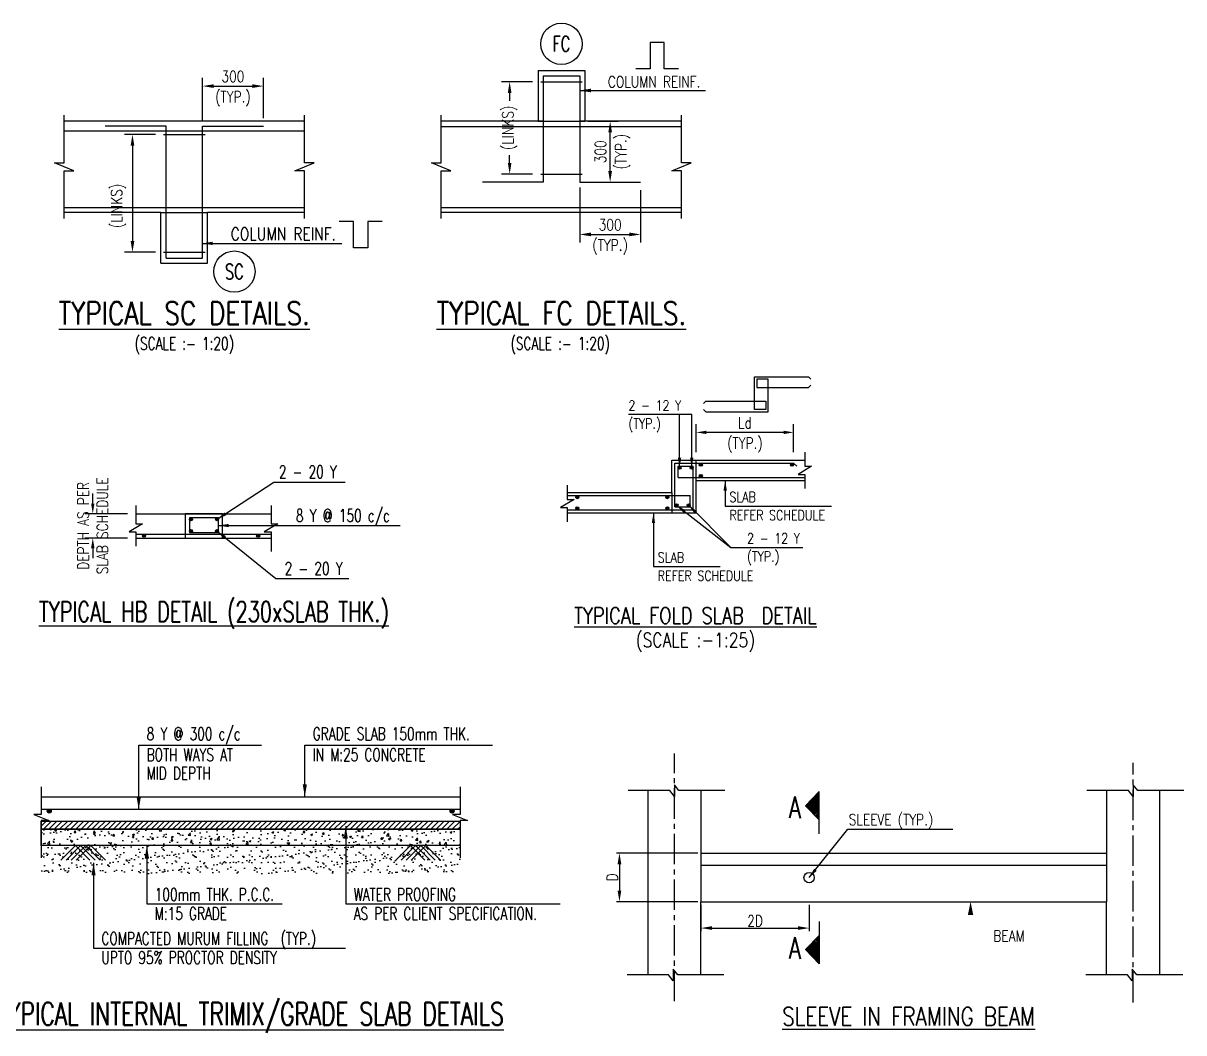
# Model space of a CAD drawing. Extents: x 345615 to 1272425, y -526289 to -156124.
# Drawn here: x 428249 to 456855, y -333360 to -308468 of the extents above; entities that cross this region are included whole.
import ezdxf
from ezdxf.enums import TextEntityAlignment as Align
from ezdxf.lldxf.tags import DXFTag

# ---------------------------------------------------------------- set-up
doc = ezdxf.new("R2010")
doc.units = 0
doc.header["$LTSCALE"] = 500
doc.header["$MEASUREMENT"] = 0
doc.header["$PDMODE"] = 35
doc.header["$PDSIZE"] = -15
doc.linetypes.add('CENTER2', pattern=[1.125, 0.75, -0.125, 0.125, -0.125])
doc.layers.get('DEFPOINTS').update_dxf_attribs({"color": 4})
for name, color, linetype in [('col & circal', 8, 'CENTER2'), ('CUTOUT2', 9, 'Continuous'), ('DIM', 5, 'Continuous'), ('FOOT', 4, 'Continuous'), ('NO. SECTION', 1, 'Continuous'), ('S-BEAM OUTER', 4, 'Continuous'), ('S-BRECK LINE', 8, 'Continuous'), ('S-COLUMN', 1, 'Continuous'), ('S-COLUMN CIRCLE', 9, 'Continuous'), ('S-COLUMN NO', 2, 'Continuous'), ('S-CONCRET LINE', 4, 'Continuous'), ('S-CUT LINE', 8, 'Continuous'), ('S-DIM-1', 5, 'Continuous'), ('S-FILLING', 9, 'Continuous'), ('S-HATCH', 253, 'Continuous'), ('S-PCC', 9, 'Continuous'), ('S-R.C.C. PILE CAP', 40, 'Continuous'), ('S-REINFORCEMENT', 6, 'Continuous'), ('S-SLAB NO', 3, 'Continuous'), ('S-SLEEVE', 2, 'Continuous'), ('S-STIRUPS)', 3, 'Continuous'), ('S-TEXT', 2, 'Continuous'), ('S-TEXT-1', 4, 'Continuous'), ('S-TITIL', 6, 'Continuous'), ('S-TITLE', 6, 'Continuous')]:
    doc.layers.add(name, color=color, linetype=linetype)
doc.layers.add('TEXT-1', color=4, linetype='Continuous', lineweight=18)
doc.styles.add('ROMANS', font='simplex.shx', dxfattribs={"width": 0.8, "height": 275, "bigfont": 'bigfont.shx'})
doc.styles.add('ROMENT', font='simplex.shx', dxfattribs={"bigfont": 'bigfont.shx'})
tags = doc.linetypes.add('HIDDEN', pattern=[0.375, 0.25, -0.125]).pattern_tags.tags
tags[6:7] = [DXFTag(74, 4), DXFTag(75, 0), DXFTag(340, '0'), DXFTag(46, 1.0), DXFTag(50, 0.0), DXFTag(44, 0.0), DXFTag(45, 0.0)]
tags[4:5] = [DXFTag(74, 4), DXFTag(75, 0), DXFTag(340, '0'), DXFTag(46, 1.0), DXFTag(50, 0.0), DXFTag(44, 0.0), DXFTag(45, 0.0)]
doc.dimstyles.new('Copy of INT2TIMES', dxfattribs={"dimtxt": 300, "dimasz": 275, "dimexe": 75, "dimexo": 75, "dimgap": 40, "dimtad": 1, "dimdec": 0, "dimlfac": 0.5, "dimrnd": 5, "dimzin": 0, "dimdsep": 46, "dimtxsty": 'ROMANS', "dimcen": -1, "dimclrd": 5, "dimclre": 5, "dimclrt": 4, "dimadec": 0, "dimazin": 0, "dimtfac": 1, "dimtdec": 0, "dimtix": 1, "dimtofl": 0, "dimtmove": 2, "dimatfit": 3, "dimfxl": 0, "dimtolj": 1, "dimtzin": 0, "dimarcsym": 0})
doc.dimstyles.new('dim100', dxfattribs={"dimtxt": 250, "dimasz": 250, "dimexe": 200, "dimexo": 200, "dimgap": 100, "dimtad": 1, "dimdec": 0, "dimzin": 0, "dimdsep": 46, "dimtxsty": 'ROMANS', "dimcen": 0, "dimclrd": 5, "dimclre": 5, "dimclrt": 4, "dimadec": 0, "dimazin": 0, "dimtfac": 1, "dimtdec": 0, "dimtix": 1, "dimtofl": 0, "dimtmove": 2, "dimatfit": 3, "dimfxl": 0, "dimtolj": 1, "dimtzin": 0, "dimlwd": -1, "dimlwe": -1, "dimarcsym": 0})
doc.dimstyles.new('dim20', dxfattribs={"dimtxt": 250, "dimasz": 250, "dimexe": 200, "dimexo": 200, "dimgap": 100, "dimtad": 1, "dimdec": 0, "dimlfac": 0.2, "dimzin": 0, "dimdsep": 46, "dimtxsty": 'ROMANS', "dimcen": 0, "dimclrd": 5, "dimclre": 5, "dimclrt": 4, "dimadec": 0, "dimazin": 0, "dimtfac": 1, "dimtdec": 0, "dimtix": 1, "dimtofl": 0, "dimtmove": 2, "dimatfit": 3, "dimfxl": 0, "dimtolj": 1, "dimtzin": 0, "dimlwd": -1, "dimlwe": -1, "dimarcsym": 0})
doc.dimstyles.new('dim25', dxfattribs={"dimtxt": 250, "dimasz": 250, "dimexe": 200, "dimexo": 200, "dimgap": 100, "dimtad": 1, "dimdec": 0, "dimlfac": 0.25, "dimzin": 0, "dimdsep": 46, "dimtxsty": 'ROMANS', "dimcen": 0, "dimclrd": 5, "dimclre": 5, "dimclrt": 4, "dimadec": 0, "dimazin": 0, "dimtfac": 1, "dimtdec": 0, "dimtix": 1, "dimtofl": 0, "dimtmove": 2, "dimatfit": 3, "dimfxl": 0, "dimtolj": 1, "dimtzin": 0, "dimlwd": -1, "dimlwe": -1, "dimarcsym": 0})

# ---------------------------------------------------------------- blocks, each defined once
blk = doc.blocks.new('*D1170')
at = {"layer": 'DEFPOINTS', "color": 0}
for p in [(441966, -310886), (442716, -310886), (441966, -312386)]:
    blk.add_point(p, dxfattribs=at)
at = {"layer": 'S-DIM-1', "color": 5, "linetype": 'Continuous'}
for p, q in [((442166, -310886), (442916, -310886)), ((442716, -312111), (442716, -311161)), ((442166, -312386), (442916, -312386))]:
    blk.add_line(p, q, dxfattribs=at)
at = {"layer": 'S-DIM-1', "color": 5}
for points in [[(442762, -311161), (442670, -311161), (442716, -310886)], [(442670, -312111), (442762, -312111), (442716, -312386)]]:
    blk.add_solid(points, dxfattribs=at)
at = {"layer": 'S-DIM-1', "color": 4, "lineweight": 20, "char_height": 275, "attachment_point": 5, "rotation": 90, "style": 'ROMANS'}
for s, insert in [('\\A1;{300\\Fsimplex.shx,bigfont.shx;', (442478, -311636)), ('(TYP.)}', (443025, -311636))]:
    blk.add_mtext(s, dxfattribs=dict(at, insert=insert))
blk = doc.blocks.new('*D1171')
at = {"layer": 'DEFPOINTS', "color": 0}
for p in [(441966, -312315), (443466, -312386), (443466, -313676)]:
    blk.add_point(p, dxfattribs=at)
at = {"layer": 'S-DIM-1', "color": 5, "linetype": 'Continuous'}
for p, q in [((441966, -312515), (441966, -313876)), ((443466, -312586), (443466, -313876)), ((442241, -313676), (443191, -313676))]:
    blk.add_line(p, q, dxfattribs=at)
at = {"layer": 'S-DIM-1', "color": 5}
for points in [[(442241, -313630), (442241, -313721), (441966, -313676)], [(443191, -313721), (443191, -313630), (443466, -313676)]]:
    blk.add_solid(points, dxfattribs=at)
at = {"layer": 'S-DIM-1', "color": 4, "lineweight": 20, "char_height": 275, "attachment_point": 5, "style": 'ROMANS'}
for s, insert in [('\\A1;{300\\Fsimplex.shx,bigfont.shx;', (442716, -313438)), ('(TYP.)}', (442716, -313985))]:
    blk.add_mtext(s, dxfattribs=dict(at, insert=insert))
blk = doc.blocks.new('*D1172')
at = {"layer": 'DEFPOINTS', "color": 0}
for p in [(440239, -309911), (441003, -309911), (441003, -312186)]:
    blk.add_point(p, dxfattribs=at)
at = {"layer": 'S-DIM-1', "color": 5, "linetype": 'Continuous'}
for p, q in [((440803, -309911), (440039, -309911)), ((440239, -310186), (440239, -310378)), ((440239, -311911), (440239, -311720)), ((440803, -312186), (440039, -312186))]:
    blk.add_line(p, q, dxfattribs=at)
at = {"layer": 'S-DIM-1', "color": 5}
for points in [[(440284, -310186), (440193, -310186), (440239, -309911)], [(440193, -311911), (440284, -311911), (440239, -312186)]]:
    blk.add_solid(points, dxfattribs=at)
at = {"layer": 'S-DIM-1', "color": 4, "lineweight": 20, "insert": (440239, -311049), "char_height": 275, "attachment_point": 5, "rotation": 90, "style": 'ROMANS'}
blk.add_mtext('\\A1;{\\Fsimplex.shx|c1;(LINKS)}', dxfattribs=at)
blk = doc.blocks.new('*D1173')
at = {"layer": 'DEFPOINTS', "color": 0}
for p in [(434169, -310018), (432669, -311081), (434169, -311009)]:
    blk.add_point(p, dxfattribs=at)
at = {"layer": 'S-DIM-1', "color": 5, "linetype": 'Continuous'}
for p, q in [((432669, -310881), (432669, -309818)), ((432944, -310018), (433894, -310018)), ((434169, -310809), (434169, -309818))]:
    blk.add_line(p, q, dxfattribs=at)
at = {"layer": 'S-DIM-1', "color": 5}
for points in [[(432944, -309973), (432944, -310064), (432669, -310018)], [(433894, -310064), (433894, -309973), (434169, -310018)]]:
    blk.add_solid(points, dxfattribs=at)
at = {"layer": 'S-DIM-1', "color": 4, "lineweight": 20, "char_height": 275, "attachment_point": 5, "style": 'ROMANS'}
for s, insert in [('\\A1;{300', (433419, -309781)), ('(TYP.)}', (433419, -310328))]:
    blk.add_mtext(s, dxfattribs=dict(at, insert=insert))
blk = doc.blocks.new('*D1174')
at = {"layer": 'DEFPOINTS', "color": 0}
for p in [(431707, -311209), (430942, -314111), (431707, -314111)]:
    blk.add_point(p, dxfattribs=at)
at = {"layer": 'S-REINFORCEMENT', "color": 5, "linetype": 'Continuous'}
for p, q in [((431507, -311209), (430742, -311209)), ((430942, -311484), (430942, -313836)), ((431507, -314111), (430742, -314111))]:
    blk.add_line(p, q, dxfattribs=at)
at = {"layer": 'S-REINFORCEMENT', "color": 5}
for points in [[(430988, -311484), (430896, -311484), (430942, -311209)], [(430896, -313836), (430988, -313836), (430942, -314111)]]:
    blk.add_solid(points, dxfattribs=at)
at = {"layer": 'S-REINFORCEMENT', "color": 4, "lineweight": 20, "insert": (430597, -312974), "char_height": 275, "attachment_point": 5, "rotation": 90, "style": 'ROMANS'}
blk.add_mtext('\\A1;{\\Fsimplex.shx|c1;(LINKS)}', dxfattribs=at)
blk = doc.blocks.new('*D1175')
at = {"layer": 'DEFPOINTS', "color": 0}
for p in [(429964, -320561), (431023, -320561), (431023, -321161)]:
    blk.add_point(p, dxfattribs=at)
at = {"layer": 'S-DIM-1', "color": 5}
for p, q in [((429964, -320311), (429964, -320061)), ((430823, -320561), (429764, -320561)), ((430823, -321161), (429764, -321161)), ((429964, -321411), (429964, -321661))]:
    blk.add_line(p, q, dxfattribs=at)
for points in [[(429922, -320311), (430005, -320311), (429964, -320561)], [(430005, -321411), (429922, -321411), (429964, -321161)]]:
    blk.add_solid(points, dxfattribs=at)
at = {"layer": 'S-DIM-1', "color": 4, "char_height": 275, "attachment_point": 5, "rotation": 90, "style": 'ROMANS'}
for s, insert in [('\\A1;{DEPTH AS PER', (429726, -320861)), ('SLAB SCHEDULE}', (430201, -320861))]:
    blk.add_mtext(s, dxfattribs=dict(at, insert=insert))
blk = doc.blocks.new('*D1176')
at = {"layer": 'DEFPOINTS', "color": 0}
for p in [(444839, -318557), (444839, -319241), (447239, -319241)]:
    blk.add_point(p, dxfattribs=at)
at = {"layer": 'S-DIM-1', "color": 5}
for p, q in [((444839, -319041), (444839, -318357)), ((447239, -319041), (447239, -318357)), ((446989, -318557), (445089, -318557))]:
    blk.add_line(p, q, dxfattribs=at)
for points in [[(445089, -318515), (445089, -318598), (444839, -318557)], [(446989, -318598), (446989, -318515), (447239, -318557)]]:
    blk.add_solid(points, dxfattribs=at)
at = {"layer": 'S-DIM-1', "color": 4, "char_height": 275, "attachment_point": 5, "style": 'ROMANS'}
for s, insert in [('\\A1;Ld', (446039, -318319)), ('(TYP.)', (446039, -318866))]:
    blk.add_mtext(s, dxfattribs=dict(at, insert=insert))
blk = doc.blocks.new('*D1177')
at = {"layer": 'DEFPOINTS', "color": 0}
for p in [(444954, -330128), (447620, -330128), (447620, -330778)]:
    blk.add_point(p, dxfattribs=at)
at = {"layer": 'DIM', "color": 5, "lineweight": -2, "ltscale": 2}
for p, q in [((444954, -330203), (444954, -330853)), ((447620, -330203), (447620, -330853)), ((445229, -330778), (447345, -330778))]:
    blk.add_line(p, q, dxfattribs=at)
at = {"layer": 'DIM', "color": 5}
for points in [[(445229, -330732), (445229, -330823), (444954, -330778)], [(447345, -330823), (447345, -330732), (447620, -330778)]]:
    blk.add_solid(points, dxfattribs=at)
at = {"layer": 'DIM', "color": 4, "insert": (446287, -330600), "char_height": 275, "attachment_point": 5, "style": 'ROMANS'}
blk.add_mtext('\\A1;{2D}', dxfattribs=at)
blk = doc.blocks.new('*D1178')
at = {"layer": 'DEFPOINTS', "color": 0}
for p in [(444954, -328928), (442945, -330128), (444954, -330128)]:
    blk.add_point(p, dxfattribs=at)
at = {"layer": 'DIM', "color": 5, "lineweight": -2, "ltscale": 2}
for p, q in [((444879, -328928), (442870, -328928)), ((442945, -329203), (442945, -329853)), ((444879, -330128), (442870, -330128))]:
    blk.add_line(p, q, dxfattribs=at)
at = {"layer": 'DIM', "color": 5}
for points in [[(442991, -329203), (442899, -329203), (442945, -328928)], [(442899, -329853), (442991, -329853), (442945, -330128)]]:
    blk.add_solid(points, dxfattribs=at)
at = {"layer": 'DIM', "color": 4, "insert": (442768, -329528), "char_height": 275, "attachment_point": 5, "rotation": 90, "style": 'ROMANS'}
blk.add_mtext('\\A1;{D}', dxfattribs=at)

msp = doc.modelspace()

# ---------------------------------------------------------------- hatches: boundary and pattern name
at = {"layer": 'NO. SECTION', "ltscale": 5}
h = msp.add_hatch(dxfattribs=at)
h.set_pattern_fill('ANSI31', color=256, scale=220.680914, angle=90, style=0)
h.set_pattern_definition([(225, (450222.764, -235514.104), (-19.505621, 19.505621), [])])
h.paths.add_polyline_path([(447526.946, -327761.473), (447868.872, -327413.486), (447868.872, -328109.461)])
h = msp.add_hatch(dxfattribs=at)
h.set_pattern_fill('ANSI31', color=256, scale=220.680914, angle=270, style=0)
h.set_pattern_definition([(135, (450222.764, -423555.213), (-19.505621, -19.505621), [])])
h.paths.add_polyline_path([(447526.946, -331307.843), (447868.872, -331655.83), (447868.872, -330959.855)])
at = {"layer": 'S-FILLING', "linetype": 'ByBlock'}
h = msp.add_hatch(dxfattribs=at)
h.set_pattern_fill('AR-SAND', color=256, scale=150, style=0)
h.set_pattern_definition([(37.5, (-14480829.92, 731215.06), (-9.4490037, 289.0235654), [0, -228, 0, -255, 0, -243.75]), (7.5, (-14480829.92, 731215.06), (265.466506, 423.32191), [0, -123, 0, -205.5, 0, -78.75]), (327.5, (-14481014.42, 731215.06), (467.1212793, 0.848858), [0, -75, 0, -270, 0, -352.5]), (317.5, (-14481014.42, 731215.06), (450.918991, 131.651335), [0, -37.5, 0, -177, 0, -202.5])])
h.paths.add_polyline_path([(439015.979, -328742.411), (428693.368, -328742.411), (428693.368, -329431.936), (439015.979, -329431.936)])
at = {"layer": 'S-HATCH'}
h = msp.add_hatch(dxfattribs=at)
h.set_pattern_fill('ANSI31', color=256, scale=750, style=0)
h.set_pattern_definition([(45, (-239674.83, -241972.9), (-66.291261, 66.291261), [])])
h.paths.add_polyline_path([(428693.369, -328342.411), (428693.369, -328142.411), (439015.979, -328142.411), (439015.979, -328342.411)])
at = {"layer": 'S-PCC', "linetype": 'ByBlock'}
h = msp.add_hatch(dxfattribs=at)
h.set_pattern_fill('AR-CONC,_O', color=256, scale=66.666667)
h.set_pattern_definition([(50, (-16662804.88, 83034.8), (478.173455, -41.834757), [50, -550]), (355, (-16662804.9, 83034.8), (-92.500889, 501.461422), [40, -440]), (100.4514445, (-16662765.03, 83031.3), (385.672564, 459.626661), [42.493461, -467.428075]), (46.1842, (-16662804.9, 83168.14), (711.49422, -110.346187), [75, -825]), (96.6356355, (-16662745.6, 83158.95), (623.107964, 649.4124), [63.740228, -701.142507]), (351.184164, (-16662804.9, 83168.14), (623.107963, 649.4124), [60, -660]), (21, (-16662738.2, 83134.8), (397.938035, -268.412594), [50, -550]), (326, (-16662738.2, 83134.8), (162.210221, 483.433363), [40, -440]), (71.4514447, (-16662705.05, 83112.44), (560.148251, 215.020769), [42.49346, -467.428075]), (37.5, (-16662804.88, 83034.81), (8.1065702, 221.9292359), [0, -434.6666667, 0, -446.6666667, 0, -441.6666667]), (7.5, (-16662804.88, 83034.8), (175.3796916, 262.9411413), [0, -254.6666667, 0, -424.6666667, 0, -168.3333333]), (327.5, (-16662953.54, 83034.81), (355.8816241, -15.0365812), [0, -166.6666667, 0, -520, 0, -690]), (317.5, (-16663020.2, 83034.8), (388.7907796, 66.736655), [0, -216.6666667, 0, -345.3333333, 0, -490])])
h.paths.add_polyline_path([(428693.369, -328742.411), (428693.369, -328342.411), (439015.979, -328342.411), (439015.979, -328742.411)])

# ---------------------------------------------------------------- linework, layer by layer
at = {"layer": 'col & circal', "linetype": 'CENTER2', "ltscale": 2}
for p, q in [((444299.34, -332580.575), (444299.34, -326469.732)), ((455608.104, -332616.277), (455608.104, -326703.141))]:
    msp.add_line(p, q, dxfattribs=at)
at = {"layer": 'CUTOUT2', "linetype": 'Continuous'}
for points in [[(445546.359, -327388.099), (444411.825, -327388.075), (444299.34, -327242.477), (444299.34, -327532.4), (444184.005, -327388.075), (443159.418, -327388.108)], [(456855.123, -327388.104), (455720.588, -327388.08), (455608.104, -327242.481), (455608.104, -327532.404), (455492.769, -327388.08), (454468.181, -327388.113)], [(445519.606, -331934.194), (444385.072, -331934.171), (444272.587, -331788.572), (444272.587, -332078.495), (444157.252, -331934.171), (443132.665, -331934.204)], [(456828.37, -331934.199), (455693.835, -331934.175), (455581.351, -331788.576), (455581.351, -332078.499), (455466.016, -331934.175), (454441.428, -331934.208)]]:
    msp.add_lwpolyline(points, dxfattribs=at)
at = {"layer": 'DIM', "ltscale": 2, "flags": 128}
msp.add_lwpolyline([(452080.087, -331015.039, 0, 0, 0), (451599.792, -331015.039, 0, 0, 0), (451599.792, -330127.631, 0, 132, 0), (451599.792, -330457.412, 132, 132, 0)], format="xyseb", dxfattribs=at)
at = {"layer": 'FOOT', "color": 8, "linetype": 'HIDDEN', "ltscale": 3}
for p, q in [((444953.722, -328928.453), (444953.722, -330127.631)), ((454953.722, -328928.453), (454953.722, -330127.631)), ((444953.722, -329228.453), (454953.722, -329228.453))]:
    msp.add_line(p, q, dxfattribs=at)
at = {"layer": 'NO. SECTION'}
for p, q in [((447868.872, -327413.486), (447526.946, -327761.473)), ((447868.872, -328453.944), (447868.872, -327413.486)), ((447868.872, -328109.461), (447526.946, -327761.473)), ((447868.872, -330615.372), (447868.872, -331655.83)), ((447868.872, -330959.855), (447526.946, -331307.843)), ((447868.872, -331655.83), (447526.946, -331307.843))]:
    msp.add_line(p, q, dxfattribs=at)
at = {"layer": 'S-BEAM OUTER'}
for p, q in [((435181.295, -310886.412, 207.176), (429257.423, -310886.412, 207.176)), ((441065.853, -310886.412, 207.176), (438553.917, -310886.412, 207.176)), ((444477.789, -310886.412, 207.176), (441965.853, -310886.412, 207.176)), ((431644.359, -313136.412, 207.176), (429257.423, -313136.412, 207.176)), ((435181.295, -313136.412, 207.176), (432794.359, -313136.412, 207.176)), ((444477.789, -313136.412, 207.176), (438553.917, -313136.412, 207.176))]:
    msp.add_line(p, q, dxfattribs=at)
at = {"layer": 'S-BEAM OUTER', "linetype": 'HIDDEN', "ltscale": 1000}
msp.add_line((440940.853, -310886.412, 207.176), (442090.853, -310886.412, 207.176), dxfattribs=at)
at = {"layer": 'S-BEAM OUTER', "color": 8, "linetype": 'HIDDEN', "ltscale": 1000}
msp.add_line((431644.359, -313136.412, 207.176), (432794.359, -313136.412, 207.176), dxfattribs=at)
at = {"layer": 'S-BEAM OUTER', "color": 8, "linetype": 'HIDDEN', "ltscale": 750}
msp.add_line((444838.782, -319740.887, 98957.871), (444838.782, -319240.887, 98957.871), dxfattribs=at)
at = {"layer": 'S-BRECK LINE', "elevation": 207.176}
for points in [[(429257.423, -313286.412), (429257.423, -312108.884), (429494.805, -312108.884), (429020.04, -311913.939), (429257.423, -311913.939), (429257.423, -310736.412)], [(435181.295, -313286.412), (435181.295, -312108.884), (434943.913, -312108.884), (435418.677, -311913.939), (435181.295, -311913.939), (435181.295, -310736.412)], [(438553.917, -313286.412), (438553.917, -312108.884), (438791.299, -312108.884), (438316.535, -311913.939), (438553.917, -311913.939), (438553.917, -310736.412)], [(444477.789, -313286.412), (444477.789, -312108.884), (444240.407, -312108.884), (444715.171, -311913.939), (444477.789, -311913.939), (444477.789, -310736.412)]]:
    msp.add_lwpolyline(points, dxfattribs=at)
at = {"layer": 'S-BRECK LINE'}
for points in [[(428693.369, -327292.411), (428693.369, -327977.2), (428510.203, -327977.2), (428876.534, -328127.621), (428693.369, -328127.621), (428693.368, -329042.411)], [(439015.979, -327292.411), (439015.979, -327977.2), (438832.814, -327977.2), (439199.144, -328127.621), (439015.979, -328127.621), (439015.979, -329042.411)]]:
    msp.add_lwpolyline(points, dxfattribs=at)
at = {"layer": 'S-COLUMN', "ltscale": 2500}
for p, q in [((440940.853, -309636.412, 207.176), (442090.853, -309636.412, 207.176)), ((440940.853, -309636.412, 207.176), (440940.853, -310886.412, 207.176)), ((442090.853, -309636.412, 207.176), (442090.853, -310886.412, 207.176)), ((431644.359, -314386.412, 207.176), (431644.359, -313136.412, 207.176)), ((432794.359, -314386.412, 207.176), (432794.359, -313136.412, 207.176)), ((431644.359, -314386.412, 207.176), (432794.359, -314386.412, 207.176))]:
    msp.add_line(p, q, dxfattribs=at)
at = {"layer": 'S-COLUMN CIRCLE'}
for centre in [(441515.853, -308977.005, 207.176), (433453.765, -314591.325, 207.176)]:
    msp.add_circle(centre, 509.407, dxfattribs=at)
at = {"layer": 'S-CONCRET LINE'}
for p, q in [((444238.782, -319240.887, 98957.871), (447515.886, -319240.887, 98957.871)), ((444238.782, -320040.887, 98957.871), (444238.782, -319240.887, 98957.871)), ((444838.782, -319740.887, 98957.871), (447515.886, -319740.887, 98957.871)), ((444838.782, -320540.887, 98957.871), (444838.782, -319740.887, 98957.871)), ((441659.978, -320040.887, 98957.871), (444238.782, -320040.887, 98957.871)), ((431023.114, -320561.109, 98957.871), (434358.05, -320561.109, 98957.871)), ((441659.978, -320540.887, 98957.871), (444838.782, -320540.887, 98957.871)), ((431023.114, -321161.109, 98957.871), (434358.05, -321161.109, 98957.871)), ((428693.369, -327542.411), (439015.979, -327542.411)), ((428693.369, -328142.411), (439015.979, -328142.411)), ((428693.369, -328142.411), (439015.979, -328142.411))]:
    msp.add_line(p, q, dxfattribs=at)
at = {"layer": 'S-CONCRET LINE', "color": 8, "linetype": 'HIDDEN', "ltscale": 750}
msp.add_line((444238.782, -320040.887, 98957.871), (444238.782, -320540.887, 98957.871), dxfattribs=at)
at = {"layer": 'S-CONCRET LINE', "color": 130}
for p, q in [((443644.959, -327388.093), (443644.959, -331934.187)), ((444953.722, -327387.438), (444953.722, -328928.453)), ((454953.722, -327387.438), (454953.722, -328928.453)), ((456262.485, -331934.187), (456262.485, -327387.438)), ((444953.722, -328928.453), (454953.722, -328928.453)), ((444953.722, -330127.631), (454953.722, -330127.631)), ((444953.722, -331934.187), (444953.722, -330127.631)), ((454953.722, -331934.187), (454953.722, -330127.631))]:
    msp.add_line(p, q, dxfattribs=at)
at = {"layer": 'S-CUT LINE', "elevation": 98957.871}
for points in [[(447515.886, -319040.887), (447515.886, -319389.208), (447682.25, -319389.208), (447349.521, -319591.894), (447515.886, -319591.894), (447515.886, -319940.215)], [(441659.978, -319859.26), (441659.978, -320207.582), (441826.342, -320207.582), (441493.614, -320410.268), (441659.978, -320410.268), (441659.978, -320758.589)], [(431023.114, -320361.109), (431023.114, -320809.43), (431189.478, -320809.43), (430856.75, -321012.116), (431023.114, -321012.116), (431023.114, -321360.437)], [(434358.05, -320361.109), (434358.05, -320809.43), (434524.414, -320809.43), (434191.686, -321012.116), (434358.05, -321012.116), (434358.05, -321492.792)]]:
    msp.add_lwpolyline(points, dxfattribs=at)
at = {"layer": 'S-PCC'}
for points in [[(428693.369, -328342.411), (428693.369, -328142.411), (439015.979, -328142.411), (439015.979, -328342.411)], [(428693.369, -328742.411), (428693.369, -328342.411), (439015.979, -328342.411), (439015.979, -328742.411)]]:
    msp.add_lwpolyline(points, close=True, dxfattribs=at)
for points in [[(429178.354, -329100.383), (429536.327, -328742.411), (429894.3, -329100.383)], [(429304.917, -329100.383), (429662.889, -328742.411), (430020.862, -329100.383)], [(429431.479, -329100.383), (429789.452, -328742.411), (430147.425, -329100.383)], [(429558.042, -329100.383), (429916.014, -328742.411), (430273.987, -329100.383)], [(438151.306, -329100.383), (437793.333, -328742.411), (437435.36, -329100.383)], [(438277.868, -329100.383), (437919.896, -328742.411), (437561.923, -329100.383)], [(438404.431, -329100.383), (438046.458, -328742.411), (437688.485, -329100.383)], [(438530.993, -329100.383), (438173.021, -328742.411), (437815.048, -329100.383)]]:
    msp.add_lwpolyline(points, dxfattribs=at)
at = {"layer": 'S-REINFORCEMENT', "ltscale": 2500}
for p, q in [((441065.853, -309761.412, 207.176), (441965.853, -309761.412, 207.176)), ((429257.423, -311121.412, 207.176), (435181.295, -311121.412, 207.176)), ((438553.917, -311011.412, 207.176), (444477.789, -311011.412, 207.176)), ((429257.423, -313011.412, 207.176), (435181.295, -313011.412, 207.176)), ((438553.917, -313011.412, 207.176), (444477.789, -313011.412, 207.176)), ((431769.359, -314261.412, 207.176), (432669.359, -314261.412, 207.176))]:
    msp.add_line(p, q, dxfattribs=at)
at = {"layer": 'S-REINFORCEMENT', "color": 5}
for p, q in [((444313.782, -319315.887, 98957.871), (447238.782, -319315.887, 98957.871)), ((444313.782, -320390.887, 98957.871), (444313.782, -319315.887, 98957.871)), ((444388.782, -319390.887, 98957.871), (444763.782, -319390.887, 98957.871)), ((444388.782, -319665.887, 98957.871), (444388.782, -319390.887, 98957.871)), ((444763.782, -320465.887, 98957.871), (444763.782, -319390.887, 98957.871)), ((447238.782, -319315.887, 98957.871), (447313.782, -319390.887, 98957.871)), ((444388.782, -319665.887, 98957.871), (447515.886, -319665.887, 98957.871)), ((441659.978, -320115.887, 98957.871), (444688.782, -320115.887, 98957.871)), ((444688.782, -320390.887, 98957.871), (444688.782, -320115.887, 98957.871)), ((441659.978, -320465.887, 98957.871), (444763.782, -320465.887, 98957.871)), ((444313.782, -320390.887, 98957.871), (444688.782, -320390.887, 98957.871)), ((431023.114, -321064.665, 98957.871), (434358.05, -321064.665, 98957.871)), ((428693.369, -327842.411), (439015.979, -327842.411))]:
    msp.add_line(p, q, dxfattribs=at)
at = {"layer": 'S-REINFORCEMENT', "ltscale": 0.9, "elevation": 138.118}
for points in [[(443933.828, -308942.738), (443701.029, -308942.738), (443701.029, -309596.284), (443344.97, -309596.284)], [(444403.523, -309596.284), (444050.228, -309596.284), (444050.228, -308942.738), (443817.429, -308942.738)]]:
    msp.add_lwpolyline(points, dxfattribs=at)
at = {"layer": 'S-REINFORCEMENT', "ltscale": 2500, "elevation": 207.176}
for points in [[(441065.853, -309761.412), (441065.853, -312386.412), (439565.853, -312386.412)], [(441965.853, -309761.412), (441965.853, -312386.412), (443465.853, -312386.412)], [(431769.359, -314261.412), (431769.359, -311008.912), (430269.359, -311008.912)], [(432669.359, -314261.412), (432669.359, -311008.912), (434169.359, -311008.912)]]:
    msp.add_lwpolyline(points, dxfattribs=at)
at = {"layer": 'S-REINFORCEMENT', "ltscale": 0.9}
for points in [[(436626.527, -314007.491), (436393.728, -314007.491), (436393.728, -313353.946), (436037.669, -313353.946)], [(437096.222, -313353.946), (436742.926, -313353.946), (436742.926, -314007.491), (436510.127, -314007.491)]]:
    msp.add_lwpolyline(points, dxfattribs=at)
at = {"layer": 'S-REINFORCEMENT', "color": 5, "elevation": 98957.871}
for points in [[(445072.001, -317786.34), (446556.251, -317786.34), (446556.251, -317992.59), (446275.001, -317992.59), (446275.001, -317186.34), (447606.626, -317186.34), (447662.876, -317242.59)], [(445072.001, -318048.84), (446612.501, -318048.84), (446612.501, -317242.59), (446331.251, -317242.59), (446331.251, -317448.84), (447606.626, -317448.84), (447662.876, -317392.59)]]:
    msp.add_lwpolyline(points, dxfattribs=at)
at = {"layer": 'S-REINFORCEMENT', "color": 5, "extrusion": (-0.707107, 0.707107, 0), "elevation": -539422.306}
msp.add_lwpolyline([(-89925.005, 98957.871), (-90004.554, 98957.871)], dxfattribs=at)
at = {"layer": 'S-REINFORCEMENT', "color": 5, "extrusion": (0.707107, 0.707107, 0), "elevation": 89818.939}
msp.add_lwpolyline([(-539528.372, 98957.871), (-539607.922, 98957.871)], dxfattribs=at)
at = {"layer": 'S-REINFORCEMENT', "color": 5, "const_width": 37.5, "elevation": 98957.871}
for points in [[(444407.532, -319428.387, -1), (444445.032, -319428.387, -1)], [(444745.032, -319428.387, 1), (444707.532, -319428.387, 1)], [(444932.532, -319353.387, 1), (444970.032, -319353.387, 1)], [(447182.532, -319353.387, 1), (447220.032, -319353.387, 1)], [(444932.532, -319628.387, 1), (444970.032, -319628.387, 1)], [(441887.455, -320153.387, 1), (441924.955, -320153.387, 1)], [(444145.032, -320153.387, -1), (444107.532, -320153.387, -1)], [(444332.532, -320353.387, 1), (444370.032, -320353.387, 1)], [(444670.032, -320353.387, -1), (444632.532, -320353.387, -1)], [(432401.971, -320700.105, -1), (432364.471, -320700.105, -1)], [(433046.144, -320699.262, -1), (433008.644, -320699.262, -1)], [(441887.455, -320428.387, 1), (441924.955, -320428.387, 1)], [(444145.032, -320428.387, -1), (444107.532, -320428.387, -1)], [(432401.806, -320988.842, 1), (432364.306, -320988.819, 1)], [(433045.979, -320990.094, 1), (433008.479, -320990.07, 1)], [(431247.408, -321104.116, -1), (431209.908, -321104.116, -1)], [(434059.116, -321104.116, -1), (434021.616, -321104.116, -1)]]:
    msp.add_lwpolyline(points, format="xyb", close=True, dxfattribs=at)
at = {"layer": 'S-REINFORCEMENT', "color": 2, "elevation": 98957.871}
msp.add_lwpolyline([(432344.824, -321028.259), (433064.824, -321028.259), (433064.824, -320661.109), (432344.824, -320661.109)], close=True, dxfattribs=at)
at = {"layer": 'S-REINFORCEMENT', "color": 5, "const_width": 50}
for points in [[(428865.441, -327892.411, 1), (428915.441, -327892.411, 1)], [(438843.907, -327892.411, -1), (438793.907, -327892.411, -1)]]:
    msp.add_lwpolyline(points, format="xyb", close=True, dxfattribs=at)
at = {"layer": 'S-REINFORCEMENT', "color": 5}
for centre, radius in [((444426.282, -319428.387, 98957.871), 37.5), ((444726.282, -319428.387, 98957.871), 37.5), ((444951.282, -319353.387, 98957.871), 37.5), ((447201.282, -319353.387, 98957.871), 37.5), ((444951.282, -319628.387, 98957.871), 37.5), ((441906.205, -320153.387, 98957.871), 37.5), ((444126.282, -320153.387, 98957.871), 37.5), ((444351.282, -320353.387, 98957.871), 37.5), ((444651.282, -320353.387, 98957.871), 37.5), ((432383.221, -320700.105, 98957.871), 37.5), ((433027.394, -320699.262, 98957.871), 37.5), ((441906.205, -320428.387, 98957.871), 37.5), ((444126.282, -320428.387, 98957.871), 37.5), ((432383.056, -320988.83, 98957.871), 37.5), ((433027.229, -320990.082, 98957.871), 37.5), ((431228.658, -321104.116, 98957.871), 37.5), ((434040.366, -321104.116, 98957.871), 37.5), ((428890.441, -327892.411), 50), ((438818.907, -327892.411), 50)]:
    msp.add_circle(centre, radius, dxfattribs=at)
at = {"layer": 'S-SLAB NO', "color": 9, "linetype": 'HIDDEN', "ltscale": 25, "elevation": 98957.871}
msp.add_lwpolyline([(432244.824, -321161.109), (433164.824, -321161.109), (433164.824, -320561.109), (432244.824, -320561.109)], close=True, dxfattribs=at)
at = {"layer": 'S-SLEEVE'}
msp.add_circle((447620.419, -329534.658), 128, dxfattribs=at)
at = {"layer": 'S-STIRUPS)', "color": 2, "ltscale": 2500}
for p, q in [((441003.353, -309911.412, 207.176), (442028.353, -309911.412, 207.176)), ((431706.859, -311208.912, 207.176), (432731.859, -311208.912, 207.176)), ((441003.353, -312186.412, 207.176), (442028.353, -312186.412, 207.176)), ((431706.859, -314111.412, 207.176), (432731.859, -314111.412, 207.176))]:
    msp.add_line(p, q, dxfattribs=at)

# ---------------------------------------------------------------- texts
at = {"layer": 'NO. SECTION', "style": 'ROMANS', "width": 0.7}
for p in [(447267.868, -327800.65), (447267.868, -331268.667)]:
    msp.add_text('A', height=533.333, dxfattribs=at).set_placement(p, align=Align.MIDDLE)
at = {"layer": 'S-COLUMN NO', "style": 'ROMANS', "width": 0.7}
for s, p in [('FC', (441515.853, -308977.005, 207.176)), ('SC', (433453.765, -314591.325, 207.176))]:
    msp.add_text(s, height=375, dxfattribs=at).set_placement(p, align=Align.MIDDLE)
at = {"layer": 'S-TEXT', "style": 'ROMANS'}
for s, height, width, p in [('(SCALE :- 1:20)', 312.5, 0.7, (432219.359, -316363.144, 207.176)), ('(SCALE :- 1:20)', 312.5, 0.7, (441484.167, -316363.144, 207.176)), ('(SCALE :-1:25)', 350, 0.8, (444818.239, -323674.072, 98957.871))]:
    msp.add_text(s, height=height, dxfattribs=dict(at, width=width)).set_placement(p, align=Align.MIDDLE_CENTER)
at = {"layer": 'S-TEXT-1', "style": 'ROMANS'}
for s, height, width, p in [('2 - 12 Y', 250, 0.8, (443166.766, -317892.199, 98945.84)), ('(TYP.)', 250, 0.8, (443168.348, -318342.199, 98945.84)), ('2 - 20 Y', 312.5, 0.7, (434551.25, -319528.526, 98957.871)), ('SLAB', 250, 0.8, (445655.82, -320149.01, 98945.84)), ('8 Y @ 150 c/c', 312.5, 0.7, (434970.323, -320606.946, 98957.871)), ('REFER SCHEDULE', 250, 0.8, (445655.82, -320599.01, 98945.84)), ('2 - 12 Y', 250, 0.8, (446091.805, -321168.075, 98945.84)), ('SLAB', 250, 0.8, (443887.968, -321640.833, 98945.84)), ('(TYP.)', 250, 0.8, (446091.805, -321618.075, 98945.84)), ('2 - 20 Y', 312.5, 0.7, (434693.536, -321912.279, 98957.871)), ('REFER SCHEDULE', 250, 0.8, (443887.968, -322090.833, 98945.84)), ('8 Y @ 300 c/c ', 312.5, 0.7, (431290.882, -325987.446)), ('GRADE SLAB 150mm THK.', 312.5, 0.7, (435384.119, -325987.446)), ('BOTH WAYS AT', 312.5, 0.7, (431290.882, -326502.803)), ('IN M:25 CONCRETE', 312.5, 0.7, (435384.119, -326502.803)), ('MID DEPTH', 312.5, 0.7, (431290.882, -326959.697)), ('100mm THK. P.C.C.', 312.5, 0.7, (431490.458, -329948.708)), ('WATER PROOFING ', 312.5, 0.7, (436393.458, -329948.708)), ('M:15 GRADE', 312.5, 0.7, (431490.458, -330419.422)), ('AS PER CLIENT SPECIFICATION.', 312.5, 0.7, (436393.458, -330419.422)), ('COMPACTED MURUM FILLING  (TYP.)', 312.5, 0.7, (430177.278, -331035.409)), ('UPTO 95%%% PROCTOR DENSITY', 312.5, 0.7, (430177.278, -331506.123))]:
    msp.add_text(s, height=height, dxfattribs=dict(at, width=width)).set_placement(p, align=Align.MIDDLE_LEFT)
at = {"layer": 'S-TEXT-1', "style": 'ROMENT', "width": 0.8}
for s, p in [('SLEEVE (TYP.)', (448597.989, -328242.298)), ('BEAM', (452162.429, -331108.607))]:
    msp.add_text(s, height=275, dxfattribs=at).set_placement(p)
at = {"layer": 'S-TITIL', "style": 'ROMANS'}
for s, height, width, p in [('%%UTYPICAL SC DETAILS.', 562.5, 0.8, (432219.359, -315617.378, 207.176)), ('%%UTYPICAL FC DETAILS.', 562.5, 0.8, (441515.853, -315617.378, 207.176)), ('%%UTYPICAL HB DETAIL (230xSLAB THK.)', 500, 0.7, (432949.898, -322976.382, 98957.871)), ('%%UTYPICAL INTERNAL TRIMIX/GRADE SLAB DETAILS', 562.5, 0.7, (433854.674, -332890.906))]:
    msp.add_text(s, height=height, dxfattribs=dict(at, width=width)).set_placement(p, align=Align.MIDDLE_CENTER)
at = {"layer": 'S-TITLE', "style": 'ROMANS', "width": 0.8}
for s, height, p in [('%%UTYPICAL FOLD SLAB  DETAIL', 400, (444818.239, -323074.072, 98957.871)), ('%%USLEEVE IN FRAMING BEAM', 450, (450074.476, -332956.328))]:
    msp.add_text(s, height=height, dxfattribs=at).set_placement(p, align=Align.MIDDLE_CENTER)
at = {"layer": 'TEXT-1', "style": 'ROMANS', "width": 0.8}
for height, p in [(275, (442658.816, -309914.352, 207.176)), (312.5, (433362.321, -313664.721, 207.176))]:
    msp.add_text('COLUMN REINF.', height=height, dxfattribs=at).set_placement(p, align=Align.MIDDLE_LEFT)

# ---------------------------------------------------------------- dimensions: what is measured, and where the dimension line sits
at = {"layer": 'DIM', "ltscale": 2}
dim = msp.add_linear_dim(base=(442945.271, -330127.631), p1=(444953.722, -328928.453), p2=(444953.722, -330127.631), angle=90, text='{D}', dimstyle='Copy of INT2TIMES', override={"dimtxsty": 'ROMANS'}, dxfattribs=at)
dim.commit()
dim.dimension.update_dxf_attribs({"geometry": '*D1178', "text_midpoint": (442767.771, -329528.042)})
dim = msp.add_linear_dim(base=(447620.419, -330777.596), p1=(444953.722, -330127.631), p2=(447620.419, -330127.631), text='{2D}', dimstyle='Copy of INT2TIMES', dxfattribs=at)
dim.commit()
dim.dimension.update_dxf_attribs({"geometry": '*D1177', "text_midpoint": (446287.07, -330600.096)})
at = {"layer": 'S-DIM-1', "linetype": 'Continuous', "lineweight": 20}
for base, p1, p2, angle, text, picture, middle in [((434169.359, -310018.412, 207.176), (432669.359, -311080.56, 207.176), (434169.359, -311008.912, 207.176), 180, '{300\\X(TYP.)}', '*D1173', (433419.359, -310018.412, 207.176)), ((442715.853, -310886.412, 207.176), (441965.853, -312386.412, 207.176), (441965.853, -310886.412, 207.176), 270, '{<>\\Fsimplex.shx,bigfont.shx;\\X(TYP.)}', '*D1170', (442715.853, -311636.412, 207.176)), ((443465.853, -313675.607, 207.176), (441965.853, -312314.763, 207.176), (443465.853, -312386.412, 207.176), 180, '{<>\\Fsimplex.shx,bigfont.shx;\\X(TYP.)}', '*D1171', (442715.853, -313675.607, 207.176))]:
    dim = msp.add_linear_dim(base=base, p1=p1, p2=p2, angle=angle, text=text, dimstyle='dim20', override={"dimasz": 275, "dimtxsty": 'ROMANS'}, dxfattribs=at)
    dim.commit()
    dim.dimension.update_dxf_attribs({"geometry": picture, "text_midpoint": middle})
dim = msp.add_linear_dim(base=(440238.6, -309911.412, 207.176), p1=(441003.353, -312186.412, 207.176), p2=(441003.353, -309911.412, 207.176), angle=270, text='{\\Fsimplex.shx|c1;(LINKS)}', dimstyle='dim20', override={"dimasz": 275}, dxfattribs=at)
dim.commit()
dim.dimension.update_dxf_attribs({"geometry": '*D1172', "text_midpoint": (440238.6, -311048.912, 207.176), "dimtype": 160})
at = {"layer": 'S-DIM-1'}
dim = msp.add_linear_dim(base=(444838.782, -318556.575, 98957.871), p1=(447238.782, -319240.887, 98957.871), p2=(444838.782, -319240.887, 98957.871), angle=180, text='Ld\\X(TYP.)', dimstyle='dim25', override={"dimtmove": 1}, dxfattribs=at)
dim.commit()
dim.dimension.update_dxf_attribs({"geometry": '*D1176', "text_midpoint": (446038.782, -318556.575, 98957.871)})
at = {"layer": 'S-DIM-1', "color": 1}
dim = msp.add_linear_dim(base=(429963.698, -320561.109, 98957.871), p1=(431023.114, -321161.109, 98957.871), p2=(431023.114, -320561.109, 98957.871), angle=90, text='{DEPTH AS PER\\X SLAB SCHEDULE}', dimstyle='dim25', override={"dimtxsty": 'ROMANS'}, dxfattribs=at)
dim.commit()
dim.dimension.update_dxf_attribs({"geometry": '*D1175', "text_midpoint": (429963.698, -320861.109, 98957.871)})
at = {"layer": 'S-REINFORCEMENT', "color": 6, "linetype": 'Continuous', "lineweight": 20}
dim = msp.add_linear_dim(base=(430942.106, -314111.412, 207.176), p1=(431706.859, -311208.912, 207.176), p2=(431706.859, -314111.412, 207.176), angle=90, text='{\\Fsimplex.shx|c1;(LINKS)}', dimstyle='dim20', override={"dimasz": 275, "dimtxsty": 'ROMANS'}, dxfattribs=at)
dim.commit()
dim.dimension.update_dxf_attribs({"geometry": '*D1174', "text_midpoint": (430597.417, -312973.912, 207.176), "dimtype": 160})

# ---------------------------------------------------------------- leaders
at = {"layer": 'S-DIM-1'}
for points, dimstyle, override in [([(441965.853, -310126.852, 207.176), (445068.961, -310126.852, 207.176)], 'dim25', {"dimasz": 275}), ([(444726.282, -319428.387, 98957.871), (444726.282, -318117.199, 98957.871), (443168.348, -318117.199, 98957.871)], 'dim100', {"dimtad": 0, "dimfxl": 0}), ([(444426.282, -319428.387, 98957.871), (444426.282, -318117.199, 98957.871), (443168.348, -318117.199, 98957.871)], 'dim100', {"dimtad": 0, "dimfxl": 0}), ([(433027.394, -320699.262, 98957.871), (434430.012, -319784.98, 98957.871), (436183.995, -319784.98, 98957.871)], 'dim100', {"dimasz": 250, "dimtad": 0, "dimfxl": 0}), ([(445551.578, -319740.886, 98957.871), (445551.429, -320374.01, 98957.871), (448174.066, -320374.01, 98957.871)], 'dim100', {"dimasz": 250, "dimtad": 0, "dimfxl": 0}), ([(444351.282, -320353.387, 98957.871), (445687.414, -321393.075, 98957.871), (447462.414, -321393.075, 98957.871)], 'dim100', {"dimtad": 0, "dimfxl": 0}), ([(444651.282, -320353.387, 98957.871), (445687.414, -321393.075, 98957.871), (447462.414, -321393.075, 98957.871)], 'dim100', {"dimtad": 0, "dimfxl": 0}), ([(443783.726, -320540.886, 98957.871), (443783.577, -321865.833, 98957.871), (445427.168, -321865.833, 98957.871)], 'dim100', {"dimasz": 250, "dimtad": 0, "dimfxl": 0}), ([(433027.229, -320990.082, 98957.871), (434473.508, -322155.282, 98957.871), (436272.939, -322155.282, 98957.871)], 'dim100', {"dimasz": 250, "dimtad": 0, "dimfxl": 0}), ([(431096.292, -327862.081), (431096.292, -326267.446), (434123.146, -326267.446)], 'dim100', {"dimasz": 312.5}), ([(435189.529, -327542.411), (435189.529, -326267.446), (439812.222, -326267.446)], 'dim100', {"dimasz": 312.5}), ([(436198.868, -328262.897), (436198.868, -330184.065), (441481.793, -330184.065)], 'dim100', {"dimasz": 312.5}), ([(431295.868, -328742.411), (431295.868, -330184.065), (434633.293, -330184.065)], 'dim100', {"dimasz": 312.5}), ([(429982.688, -329168.936), (429982.688, -331270.766), (436192.037, -331270.766)], 'dim100', {"dimasz": 312.5})]:
    msp.add_leader(points, dimstyle=dimstyle, override=override, dxfattribs=at)
msp.add_leader([(432669.359, -313895.971, 207.176), (436103.04, -313895.971, 207.176)], dimstyle='dim25', dxfattribs=at)
at = {"layer": 'S-R.C.C. PILE CAP'}
msp.add_leader([(447620.419, -329534.658), (448570.86, -328341.023), (451161.219, -328341.023)], dimstyle='dim100', override={"dimgap": 100, "dimtad": 0, "dimarcsym": 1}, dxfattribs=at)
at = {"layer": 'S-SLAB NO'}
msp.add_leader([(433064.824, -320852.964, 98957.871), (437542.324, -320852.964, 98957.871)], dimstyle='dim100', override={"dimgap": 100, "dimtad": 0, "dimarcsym": 1}, dxfattribs=at)

doc.saveas('drawing.dxf')
